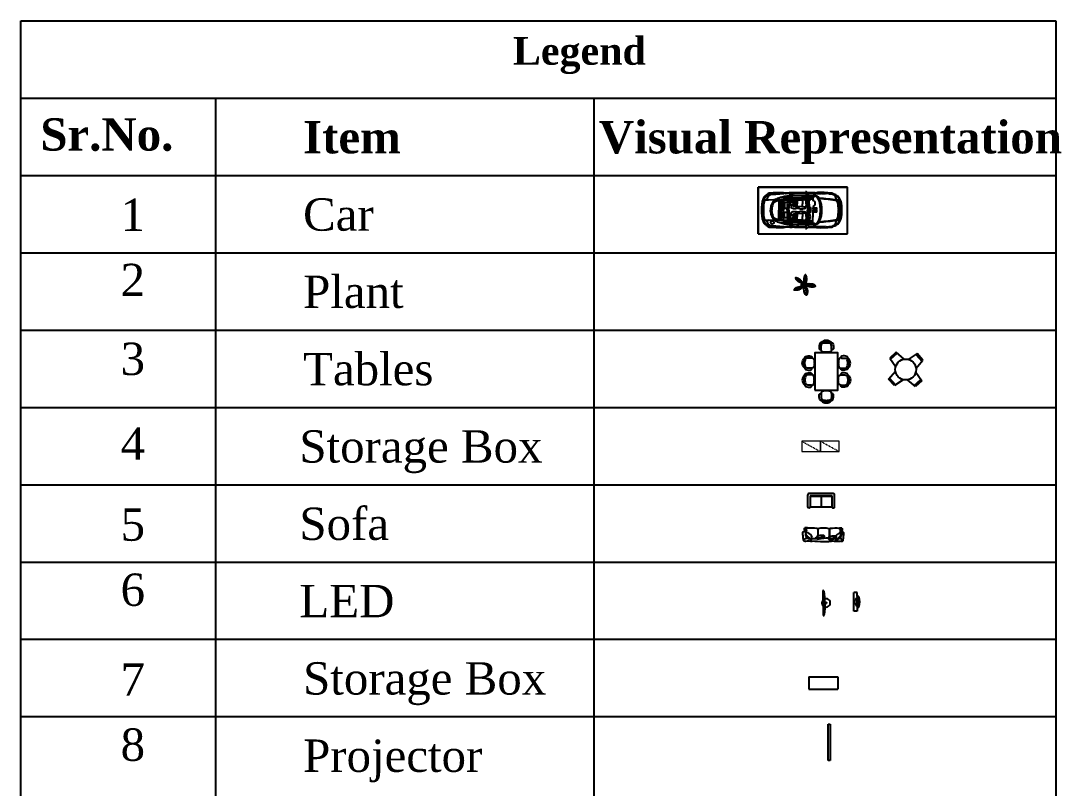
# Model space of a CAD drawing. Header units: inches. Extents: x 484217 to 497210, y -26946 to -21493.
# Drawn here: x 494966 to 497210, y -23148 to -21493 of the extents above; entities that cross this region are included whole.
import ezdxf

# ---------------------------------------------------------------- set-up
doc = ezdxf.new("R2010")
doc.units = ezdxf.units.IN
doc.header["$LTSCALE"] = 20
doc.header["$MEASUREMENT"] = 0
for name, pattern in [('HIDDEN', [9.525, 6.35, -3.175]), ('HIDDEN2', [0.1875, 0.125, -0.0625]), ('TRATTEGGIATA2', [9.525, 6.35, -3.175])]:
    doc.linetypes.add(name, pattern=pattern)
doc.layers.add('A-furniture', color=50, linetype='Continuous', lineweight=9)
doc.layers.add('COL', color=40, linetype='Continuous', lineweight=40)
for name, color, linetype in [('ceco.net 92', 9, 'Continuous'), ('furniture', 4, 'Continuous'), ('I-FURN', 4, 'Continuous'), ('I-WALL-IN', 3, 'Continuous'), ('Parking', 7, 'Continuous'), ('S_COULMN', 7, 'Continuous'), ('SCREEN', 252, 'Continuous')]:
    doc.layers.add(name, color=color, linetype=linetype)
doc.styles.get("Standard").update_dxf_attribs({"font": ''})
doc.styles.get('Standard').set_extended_font_data('MicrogrammaSSi', bold=True)

# ---------------------------------------------------------------- blocks, each defined once
blk = doc.blocks.new('asdas')
for points in [[(124, 1937.4), (95.1, 1820.9)], [(99, 1819.9), (127.9, 1936.4)], [(102.8, 1823.1), (129.8, 1931.8)], [(127.9, 1936.4), (124, 1937.4)], [(129.8, 1931.8), (126.9, 1932.5)], [(118.3, 1874.4), (123.2, 1873.2)], [(118.9, 1876.8), (121.4, 1876.2)], [(119.5, 1879.2), (124.4, 1878)], [(95.1, 1820.9), (99, 1819.9)], [(99.9, 1823.8), (102.8, 1823.1)]]:
    blk.add_lwpolyline(points)
for points in [[(102.8, 1823.1, 0.053571), (129.8, 1931.8)], [(112.8, 1892.3, 0.392563), (106.3, 1865.9)], [(114.2, 1858, 1.292134), (123.6, 1895.6)]]:
    blk.add_lwpolyline(points, format="xyb")
blk.add_circle((123.8, 1875.6), 2.5)
blk = doc.blocks.new('wchair')
at = {"linetype": 'ByBlock'}
for points in [[(251, -135, 0.299055), (178, -18, 0.045852), (0, 0, 0.045852), (-178, -18, 0.299055), (-251, -135)], [(-232, -453), (-273, -457, -0.28495), (-313, -427, -0.135714), (-337, -168, -0.303307), (-273, -125, -0.392328), (-241, -158, 0.028942), (-237, -362, 0.074155), (-212, -410)], [(-212, -410, 0.108081), (0, -456, 0.108081), (212, -410)], [(232, -453), (273, -457, 0.28495), (313, -427, 0.135714), (337, -168, 0.303307), (273, -125, 0.392328), (241, -158, -0.028942), (237, -362, -0.074155), (212, -410)]]:
    blk.add_lwpolyline(points, format="xyb", dxfattribs=at)
blk.add_lwpolyline([(0, -581, 0.214073), (230, -477, 0.112734), (229, -425, 0.249489), (212, -410, -0.087262), (209, -443, -0.141042), (0, -503, -0.141042), (-209, -443, -0.087262), (-212, -410, 0.249489), (-229, -425, 0.112734), (-230, -477, 0.214073)], format="xyb", close=True, dxfattribs=at)
blk = doc.blocks.new('YDYTFUFY')
blk.add_lwpolyline([(-550, -1800), (550, -1800), (550, 0), (-550, 0)], close=True)
at = {"xscale": -1}
for p, rotation in [((0, 25), 180), ((-575, -494), 270), ((575, -1306), 90)]:
    blk.add_blockref('wchair', p, dxfattribs=dict(at, rotation=rotation))
for p, rotation in [((575, -494), 90), ((-575, -1306), 270)]:
    blk.add_blockref('wchair', p, dxfattribs=dict(rotation=rotation))
blk.add_blockref('wchair', (0, -1825))
blk = doc.blocks.new('S2')
for p, q in [((7753.3, -14860.9, -260), (7748.8, -14861.5, -260)), ((7751.7, -14862.3, -260), (7749, -14862.4, -260)), ((7761, -14860.2, -260), (7758.6, -14860.5, -260)), ((7760.1, -14861.5, -260), (7759.5, -14861.6, -260)), ((7762.4, -14856.6, -260), (7762.7, -14859.4, -260)), ((7748.6, -14880.9, -260), (7748.1, -14879.1, -260)), ((7750.5, -14927.4, -260), (7748.6, -14927.1, -260)), ((7749.3, -14926.1, -260), (7749, -14926.1, -260)), ((7759.7, -14928.9, -260), (7758.1, -14928.2, -260)), ((7759.7, -14927.3, -260), (7758.8, -14926.9, -260)), ((7761.5, -14932.2, -260), (7762.1, -14929.4, -260))]:
    blk.add_line(p, q)
for centre, radius, start, end in [((7745.7, -14856.8, -260), 0.616, 8.7812, 93.9649), ((7743.3, -14859.6, -260), 4.23, 18.3155, 55.9507), ((7772.5, -14886.2, -260), 30.2, 119.7403, 148.4853), ((7765.7, -14877.7, -260), 20.9, 126.211, 155.6473), ((7772.6, -14886.1, -260), 29.8, 119.0947, 149.1796), ((7745.9, -14861.3, -260), 3.37, 340.5988, 64.1181), ((7746, -14862.6, -260), 2.96, 350.1248, 20.6755), ((7747.2, -14859.4, -260), 13.9, 285.5795, 338.8469), ((7757.3, -14868.6, -260), 8.65, 88.8606, 117.33), ((7757.1, -14860.6, -260), 0.443, 39.8439, 118.628), ((7757.7, -14860.3, -260), 0.443, 39.8439, 118.628), ((7754.8, -14864.4, -260), 5.44, 5.7587, 53.0793), ((7755.7, -14863.4, -260), 4.51, 346.6525, 354.1346), ((7761.5, -14862.9, -260), 2.74, 73.9254, 100.567), ((7748.4, -14869.7, -260), 1.84, 162.4808, 201.9814), ((7747, -14870.5, -260), 0.317, 154.9879, 265.1659), ((7751.1, -14867.5, -260), 5.27, 219.3724, 267.7984), ((7750.6, -14883.5, -260), 2.37, 111.6844, 176.7174), ((7767.7, -14884.6, -260), 19.5, 175.7144, 214.9476), ((7750.5, -14884.5, -260), 3.31, 64.4192, 103.7949), ((7780.1, -14883.5, -260), 30.2, 175.8431, 205.4794), ((7780.1, -14883.4, -260), 29.8, 175.8712, 206.1737), ((7734.8, -14892, -260), 20.1, 350.0386, 31.4635), ((7749.4, -14906.8, -260), 2.37, 111.6844, 176.7174), ((7749.3, -14907.8, -260), 3.31, 64.4192, 103.7949), ((7778.9, -14906.8, -260), 30.2, 175.8431, 205.4794), ((7778.9, -14906.7, -260), 29.8, 175.8712, 206.1737), ((7667.2, -14893.2, -260), 83, 359.8284, 0.0534), ((7733.6, -14915.3, -260), 20.1, 350.0386, 31.4635), ((7753.2, -14894.7, -260), 1.84, 219.4749, 258.9755), ((7753.1, -14896.3, -260), 0.317, 211.982, 322.16), ((7753.3, -14895.2, -260), 1.33, 269.1855, 347.4425), ((7747.3, -14919.7, -260), 1.84, 156.8142, 196.3147), ((7764.7, -14912.1, -260), 20.9, 203.1482, 232.5846), ((7745.9, -14918.9, -260), 0.317, 93.6296, 203.8077), ((7771.7, -14903.8, -260), 30.2, 210.3103, 239.0553), ((7771.8, -14903.8, -260), 29.8, 209.616, 239.7009), ((7750, -14922, -260), 5.27, 98.2953, 139.4232), ((7768.1, -14907.8, -260), 21.1, 176.4198, 212.5768), ((7666.1, -14916.5, -260), 83, 359.8284, 0.0534), ((7752, -14918, -260), 1.84, 219.4749, 258.9755), ((7751.9, -14919.6, -260), 0.317, 211.982, 322.16), ((7751.9, -14918, -260), 1.84, 275.1665, 333.9249), ((7745.9, -14930, -260), 13.9, 19.9487, 55.855), ((7753.6, -14925.2, -260), 5.44, 305.7162, 353.0368), ((7754.5, -14926.2, -260), 4.51, 4.6609, 12.1431), ((7745.4, -14935.8, -260), 5.57, 81.3598, 112.0844), ((7746.1, -14927.3, -260), 2.98, 271.7294, 21.6449), ((7756.2, -14921, -260), 8.65, 241.4655, 269.9349), ((7756.4, -14929.3, -260), 0.443, 240.1676, 318.9516), ((7760.3, -14924.3, -260), 4.68, 262.4886, 288.6858)]:
    blk.add_arc(centre, radius, start, end)
at = {"extrusion": (0, 0, -1)}
for centre, major_axis, ratio, start_param, end_param in [((7748.7, -14860.1, -260), (-5.33, 2.45), 0.618231, -0.782341, 0.90137), ((7677.7, -14865.2, -260), (-66.3, 0.7), 0.909091, 3.056167, 3.251523), ((7764.1, -14980.8, -260), (-14.1, 125.3), 0.840101, -0.033285, 0.098345), ((7918.7, -14877.1, -260), (-170.5, 1.8), 0.909091, 0.062984, 0.077367), ((7750.8, -14863.5, -260), (-1.92, 0.02), 0.909091, 0.073573, 0.254317), ((7755.8, -14958.2, -260), (-106.5, 1.1), 0.909091, 1.601237, 1.67337), ((7760.4, -14856.7, -260), (-1.92, 0.02), 0.909091, 1.5507, 3.064927), ((7765.2, -14854.6, -260), (-3.45, 0.04), 0.909091, 4.616161, 5.890683), ((7759.3, -14858.4, -260), (-3.5, 0.04), 0.909091, 3.452305, 3.740947), ((7765.6, -14853.9, -260), (-0.07, 7.87), 0.730686, 3.178935, 3.779527), ((7767.5, -14917.8, -260), (-61.7, 0.6), 0.909091, 1.527079, 1.573647), ((7767.6, -14913.8, -260), (-61.7, 0.6), 0.909091, 1.527079, 1.573647), ((7767.5, -14863.8, -260), (-1.92, 0.02), 0.909091, 1.671525, 3.054326), ((7767.9, -14863.2, -260), (-1.68, 0.02), 0.909091, 1.838774, 2.80094), ((7767.9, -14859.2, -260), (-1.68, 0.02), 0.909091, 1.838774, 2.80094), ((7625.8, -14867.3, -260), (-144, 5.5), 0.676516, 3.047551, 3.236619), ((7887.3, -14863.6, -260), (-117.9, 2.3), 0.701645, -0.028543, 0.03079), ((7906.2, -14894.7, -260), (0.6, 182.6), 0.897038, 4.593422, 4.831356), ((7918.8, -14885.6, -260), (-56.7, 170.1), 0.945934, -1.364547, -1.189534), ((7918.6, -14877.6, -260), (-170.5, 0.7), 0.536179, -0.0526, 0.047155), ((7750.2, -14881.6, -260), (-1.92, 0.02), 0.909091, -0.24465, -0.078017), ((7748.9, -14879.9, -260), (2.27, 2.13), 0.476848, 1.109479, 2.221764), ((7751.3, -14882.6, -260), (-1.92, 0.02), 0.909091, 1.024067, 1.570796), ((7765.4, -14862.1, -260), (71.9, 1.3), 0.30023, 1.544001, 1.749104), ((7759.8, -14788, -260), (1.3, 96), 0.86194, 3.038922, 3.206734), ((7766.8, -14881.8, -260), (-1.92, 0.02), 0.909091, 3.234144, 4.611498), ((7766.4, -14885.3, -260), (2.24, 0.26), 0.837773, -1.064914, 0.027587), ((7625.3, -14892, -260), (-144.5, 3.9), 0.529908, 2.993004, 3.260063), ((7747.7, -14903.2, -260), (-1.92, 0.02), 0.909091, 3.141593, 4.144269), ((7750.2, -14905.9, -260), (-1.92, 0.02), 0.909091, 1.024067, 1.570796), ((7766.8, -14903.9, -260), (0.04, 2.94), 0.649613, 1.947736, 2.930335), ((7677.4, -14921.7, -260), (-66.3, 0.7), 0.909091, 3.031662, 3.227019), ((7922.4, -14915, -260), (-174.3, 1.8), 0.909091, -0.02429, -0.005812), ((7750.5, -14925.2, -260), (-1.92, 0.02), 0.909091, -0.644287, -0.073581), ((7770.3, -14486.7, -260), (297, 297), 1, 2.364112, 2.400713), ((7712.2, -17282.9, -260), (47.3, 2376.6), 0.211754, -0.015411, 0.015411), ((7767.2, -14927.8, -260), (-0.43, 1.87), 0.909091, 0, 1.002676), ((7766.8, -14908.5, -260), (-1.92, 0.02), 0.909091, 1.670835, 3.049052), ((7767.2, -14925.3, -260), (-1.92, 0.02), 0.909091, 3.260925, 4.643725), ((7769.4, -14924.8, -260), (-0.43, 1.87), 0.909091, 4.16566, 4.712389), ((7622.3, -14920.4, -260), (147.2, 3.5), 0.627362, -0.093877, 0.09313), ((7886.7, -14933.6, -260), (-117.8, 5), 0.710878, -0.023974, 0.035359), ((7748.3, -14928.3, -260), (5.24, 2.6), 0.644336, 2.2077, 3.955564), ((7784.7, -14682.2, -260), (37.1, 250.4), 0.806916, 3.083864, 3.147073), ((7761.4, -14927.3, -260), (5.24, 2.6), 0.644336, 2.2077, 3.955564), ((7759.2, -14931.8, -260), (-2.39, 0.03), 0.909091, 3.32703, 4.655766), ((7736.4, -14313.1, -260), (-676, 7.1), 0.909091, 4.657058, 4.668338), ((7759, -14930.3, -260), (-3.39, 0.04), 0.909091, 1.877441, 2.006467), ((7764.3, -14934.4, -260), (-3.45, 0.04), 0.909091, 0.424568, 1.699089), ((7764.4, -14930.7, -260), (-3.45, 0.04), 0.909091, 0.681701, 1.699089), ((7758.7, -14930.3, -260), (-3.5, 0.04), 0.909091, 2.622382, 2.862945), ((7770, -14875.4, -260), (-61.7, 0.6), 0.909091, -1.541581, -1.495014), ((7770.2, -14871.8, -260), (-61.7, 0.6), 0.909091, -1.541581, -1.495014), ((7767.3, -14929.9, -260), (-1.68, 0.02), 0.909091, 3.51431, 4.476477), ((7767.4, -14926.3, -260), (-1.68, 0.02), 0.909091, 3.51431, 4.476477)]:
    blk.add_ellipse(centre, major_axis=major_axis, ratio=ratio, start_param=start_param, end_param=end_param, dxfattribs=at)
blk.add_ellipse((7750.3, -14885.1, -260), major_axis=(2.01, 0.67), ratio=0.819488, start_param=1.451799, end_param=2.752557)
blk = doc.blocks.new('PLANT2')
for p, q in [((-8.5, -0.3), (-5.8, 0.2)), ((-5.8, 0.2), (-2.3, 0.2)), ((-1.5, 0.2), (-0.5, 0.6)), ((-1.5, 0.1), (-0.5, 0.4)), ((-1, 9.4), (-1.4, 6.8)), ((-1.4, 6.8), (-1.4, 5)), ((-1.4, 5), (-0.5, 1.9)), ((-0.5, 0.6), (-0.5, 1.4)), ((-0.5, 0.4), (-0.5, -0.3)), ((-0.3, 0.7), (-0.4, 1.4)), ((-0.4, -0.4), (-0.3, 0.5)), ((0.7, 1.3), (-0.3, 0.7)), ((-0.3, 0.5), (0.5, -0.5)), ((-0.2, 0.5), (0.8, 1.2)), ((0.6, -0.5), (-0.2, 0.6)), ((2.5, 2.8), (1.7, 1.9)), ((4.7, 4.1), (2.5, 2.8)), ((6.9, 5.4), (4.7, 4.1)), ((8.3, 6.3), (6.9, 5.4)), ((-10.2, -0.7), (-8.5, -0.3)), ((-1.9, -4.2), (-2.3, -8.6)), ((-1.4, -2.5), (-1.9, -4.2)), ((-0.5, -0.7), (-1.4, -2.5)), ((1.2, -1.6), (2.5, -2.5)), ((2.5, -2.5), (5.2, -3.8)), ((5.2, -3.8), (8.3, -4.7))]:
    blk.add_line(p, q)
for points in [[(-4, 1.3), (-4.4, 1.3), (-4.9, 1.4), (-5.3, 1.4), (-5.8, 1.4), (-6.2, 1.4), (-6.6, 1.4), (-6.9, 1.4), (-7.3, 1.4), (-7.6, 1.4), (-7.9, 1.3), (-8.2, 1.3), (-8.4, 1.2), (-8.6, 1.2), (-8.9, 1.1), (-9.1, 1), (-9.3, 1), (-9.5, 0.9), (-9.6, 0.8), (-9.8, 0.7), (-10, 0.6), (-10.1, 0.5), (-10.3, 0.4), (-10.4, 0.3), (-10.5, 0.2), (-10.6, 0), (-10.7, -0.1), (-10.8, -0.2), (-10.8, -0.3), (-10.9, -0.4), (-10.9, -0.5), (-10.9, -0.6), (-11, -0.7), (-10.9, -0.8), (-10.9, -0.9), (-10.9, -1.1), (-10.8, -1.2), (-10.7, -1.3), (-10.6, -1.4), (-10.5, -1.4), (-10.3, -1.5), (-10.1, -1.6), (-9.8, -1.7), (-9.6, -1.7), (-9.3, -1.8), (-9, -1.8), (-8.6, -1.9), (-8.2, -1.9), (-7.9, -1.9), (-7.5, -1.9), (-7.1, -1.9), (-6.7, -1.8), (-6.2, -1.8), (-5.8, -1.7), (-5.3, -1.6), (-4.8, -1.5), (-4.4, -1.4), (-3.9, -1.2), (-3.4, -1.1), (-2.9, -0.9), (-2.5, -0.7), (-2.1, -0.5), (-1.8, -0.3), (-1.6, -0.1), (-1.5, 0.1), (-1.5, 0.3), (-1.7, 0.4), (-1.9, 0.6), (-2.2, 0.8), (-2.6, 0.9), (-3.1, 1), (-3.5, 1.2), (-4, 1.3)], [(-2, 3.2), (-2.2, 3.5), (-2.3, 3.9), (-2.4, 4.2), (-2.5, 4.5), (-2.5, 4.9), (-2.6, 5.2), (-2.6, 5.5), (-2.6, 5.9), (-2.6, 6.2), (-2.6, 6.5), (-2.5, 6.9), (-2.5, 7.2), (-2.4, 7.5), (-2.3, 7.8), (-2.3, 8.1), (-2.2, 8.4), (-2, 8.7), (-1.9, 9), (-1.8, 9.3), (-1.6, 9.5), (-1.5, 9.7), (-1.3, 9.9), (-1.2, 10), (-1.1, 10.1), (-0.9, 10.1), (-0.8, 10), (-0.7, 9.9), (-0.6, 9.8), (-0.4, 9.6), (-0.3, 9.4), (-0.3, 9.2), (-0.2, 9), (-0.1, 8.7), (0, 8.5), (0, 8.3), (0.1, 8.1), (0.2, 7.8), (0.2, 7.6), (0.2, 7.3), (0.3, 7), (0.3, 6.8), (0.3, 6.5), (0.3, 6.2), (0.3, 5.8), (0.3, 5.5), (0.3, 5.1), (0.3, 4.7), (0.3, 4.3), (0.2, 3.8), (0.2, 3.3), (0.1, 2.9), (0.1, 2.5), (0, 2.1), (-0.1, 1.8), (-0.2, 1.5), (-0.4, 1.4), (-0.6, 1.4), (-0.8, 1.4), (-1, 1.6), (-1.2, 1.8), (-1.4, 2.1), (-1.6, 2.5), (-1.8, 2.8), (-2, 3.2)], [(2.4, 3.5), (2.7, 3.7), (2.9, 4), (3.2, 4.3), (3.4, 4.5), (3.7, 4.7), (3.9, 4.9), (4.1, 5.1), (4.4, 5.3), (4.6, 5.4), (4.9, 5.6), (5.1, 5.7), (5.4, 3.8), (5.7, 6), (5.9, 6.1), (6.2, 6.2), (6.4, 6.2), (6.7, 6.3), (6.9, 6.4), (7.1, 6.5), (7.4, 6.5), (7.6, 6.6), (7.8, 6.6), (7.9, 6.6), (8.1, 6.7), (8.3, 6.7), (8.4, 6.7), (8.5, 6.7), (8.6, 6.7), (8.7, 6.7), (8.8, 6.7), (8.8, 6.6), (8.8, 6.5), (8.8, 6.4), (8.8, 6.3), (8.7, 6.2), (8.6, 6.1), (8.5, 5.9), (8.4, 5.7), (8.3, 5.5), (8.1, 5.4), (7.9, 5.2), (7.8, 5), (7.6, 4.8), (7.4, 4.6), (7.2, 4.4), (6.9, 4.2), (6.7, 4), (6.5, 3.8), (6.3, 3.7), (6.1, 3.5), (5.8, 3.4), (5.6, 3.3), (5.4, 3.1), (5.1, 3), (4.9, 2.9), (4.6, 2.8), (4.3, 2.7), (4, 2.6), (3.7, 2.5), (3.4, 2.3), (3.1, 2.2), (2.8, 2.1), (2.5, 2), (2.2, 1.8), (1.9, 1.7), (1.6, 1.6), (1.3, 1.4), (1.1, 1.3), (0.9, 1.3), (0.8, 1.2), (0.7, 1.2), (0.7, 1.3), (0.8, 1.5), (0.9, 1.7), (1.1, 1.9), (1.3, 2.2), (1.6, 2.5), (1.8, 2.8), (2.1, 3.1), (2.4, 3.5)], [(-1.8, -1.6), (-2, -1.8), (-2.2, -2), (-2.3, -2.3), (-2.5, -2.5), (-2.6, -2.7), (-2.8, -3), (-2.9, -3.2), (-3, -3.4), (-3.1, -3.7), (-3.2, -3.9), (-3.3, -4.2), (-3.4, -4.5), (-3.4, -4.7), (-3.5, -5), (-3.5, -5.3), (-3.5, -5.6), (-3.6, -5.8), (-3.6, -6.1), (-3.6, -6.4), (-3.6, -6.7), (-3.6, -6.9), (-3.6, -7.2), (-3.6, -7.4), (-3.5, -7.7), (-3.5, -7.9), (-3.5, -8.2), (-3.4, -8.4), (-3.4, -8.6), (-3.3, -8.8), (-3.3, -9), (-3.2, -9.2), (-3.2, -9.3), (-3.1, -9.4), (-3.1, -9.5), (-3, -9.6), (-3, -9.7), (-2.9, -9.8), (-2.8, -9.8), (-2.8, -9.9), (-2.7, -9.9), (-2.7, -9.9), (-2.6, -9.9), (-2.6, -9.9), (-2.5, -9.9), (-2.4, -9.9), (-2.4, -9.9), (-2.3, -9.9), (-2.2, -9.8), (-2.1, -9.8), (-2, -9.7), (-1.9, -9.6), (-1.8, -9.5), (-1.7, -9.4), (-1.6, -9.3), (-1.5, -9.1), (-1.4, -9), (-1.3, -8.9), (-1.2, -8.7), (-1.1, -8.6), (-1, -8.4), (-0.9, -8.2), (-0.8, -8), (-0.7, -7.8), (-0.6, -7.5), (-0.5, -7.3), (-0.5, -7), (-0.4, -6.7), (-0.3, -6.4), (-0.3, -6.1), (-0.2, -5.8), (-0.2, -5.6), (-0.2, -5.3), (-0.1, -5), (-0.1, -4.7), (-0.1, -4.5), (-0.1, -4.3), (-0.1, -4), (-0.1, -3.8), (-0.1, -3.5), (-0.2, -3.3), (-0.2, -3), (-0.2, -2.8), (-0.3, -2.5), (-0.3, -2.3), (-0.3, -2), (-0.4, -1.8), (-0.4, -1.5), (-0.4, -1.3), (-0.4, -1.1), (-0.4, -0.9), (-0.4, -0.7), (-0.3, -0.6), (-0.3, -0.5), (-0.4, -0.4), (-0.4, -0.4), (-0.5, -0.4), (-0.6, -0.4), (-0.7, -0.5), (-0.8, -0.6), (-1, -0.8), (-1.2, -1), (-1.4, -1.2), (-1.6, -1.4), (-1.8, -1.6)], [(0.9, -1.7), (1, -1.9), (1.2, -2.1), (1.3, -2.3), (1.5, -2.5), (1.6, -2.7), (1.8, -2.9), (2, -3.1), (2.2, -3.3), (2.4, -3.5), (2.6, -3.7), (2.8, -3.8), (3, -4), (3.2, -4.2), (3.4, -4.3), (3.6, -4.4), (3.8, -4.5), (4, -4.6), (4.2, -4.7), (4.3, -4.8), (4.5, -4.9), (4.7, -5), (4.9, -5), (5.1, -5.1), (5.3, -5.1), (5.6, -5.2), (5.8, -5.2), (6, -5.3), (6.3, -5.3), (6.5, -5.4), (6.8, -5.4), (7.1, -5.5), (7.3, -5.5), (7.6, -5.5), (7.8, -5.5), (8, -5.5), (8.2, -5.6), (8.4, -5.6), (8.6, -5.6), (8.8, -5.6), (8.9, -5.6), (9, -5.6), (9.2, -5.6), (9.2, -5.6), (9.3, -5.5), (9.4, -5.5), (9.4, -5.4), (9.4, -5.4), (9.4, -5.3), (9.3, -5.2), (9.3, -5), (9.2, -4.8), (9.1, -4.7), (9, -4.5), (8.9, -4.3), (8.8, -4.1), (8.7, -4), (8.6, -3.8), (8.5, -3.6), (8.4, -3.5), (8.2, -3.4), (8.1, -3.3), (8, -3.2), (7.8, -3.1), (7.7, -3), (7.5, -2.9), (7.3, -2.8), (7.1, -2.8), (6.9, -2.7), (6.7, -2.7), (6.5, -2.6), (6.3, -2.5), (6.1, -2.5), (5.9, -2.4), (5.8, -2.4), (5.6, -2.3), (5.4, -2.3), (5.2, -2.2), (5, -2.2), (4.8, -2.1), (4.6, -2), (4.4, -2), (4.1, -1.9), (3.9, -1.9), (3.6, -1.8), (3.4, -1.8), (3.1, -1.7), (2.9, -1.6), (2.6, -1.5), (2.4, -1.4), (2.1, -1.4), (1.9, -1.3), (1.7, -1.2), (1.5, -1.1), (1.3, -1), (1.1, -0.9), (1, -0.8), (0.9, -0.7), (0.8, -0.7), (0.7, -0.6), (0.6, -0.6), (0.6, -0.5), (0.5, -0.5), (0.5, -0.5), (0.5, -0.6), (0.5, -0.6), (0.5, -0.7), (0.6, -0.9), (0.6, -1), (0.7, -1.1), (0.7, -1.3), (0.8, -1.5), (0.9, -1.7)]]:
    blk.add_lwpolyline(points, close=True)
for radius, start, end in [(2.64, 123.8022, 163.3846), (2.2, 123.3061, 164.633), (2.64, 55.4621, 85.1348), (2.2, 56.1561, 85.8565), (2.2, 323.0276, 39.4037), (2.64, 325.816, 37.097), (2.64, 200.5744, 226.3792), (2.2, 199.7262, 226.28), (2.2, 263.9554, 299.0217), (2.64, 266.0481, 299.6067)]:
    blk.add_arc((-0.1, 0.2), radius, start, end)
blk = doc.blocks.new('A$C116E3A92')
at = {"layer": 'furniture'}
for p, q in [((-0.791, 0.392), (-1.083, 0.1)), ((-1.083, 0.1), (-0.778, -0.302)), ((-1.04, 0.045), (-0.736, 0.349)), ((-0.389, 0.087), (-0.791, 0.392)), ((-0.2, 0.09), (0.202, 0.395)), ((0.451, 0.049), (0.148, 0.353)), ((0.494, 0.104), (0.189, -0.299)), ((0.202, 0.395), (0.494, 0.104)), ((-0.789, -0.499), (-1.094, -0.901)), ((-1.094, -0.901), (-0.802, -1.192)), ((-0.747, -1.15), (-1.051, -0.846)), ((-0.802, -1.192), (-0.4, -0.887)), ((0.213, -1.196), (-0.189, -0.891)), ((0.159, -1.153), (0.462, -0.849)), ((0.2, -0.502), (0.505, -0.904)), ((0.505, -0.904), (0.213, -1.196))]:
    blk.add_line(p, q, dxfattribs=at)
at = {"layer": 'S_COULMN'}
blk.add_circle((-0.294, -0.404), 0.5, dxfattribs=at)
blk = doc.blocks.new('A$C356546E5')
at = {"layer": 'furniture'}
for p, q in [((0, 46.3), (0, 48.6)), ((1.1, 49.7), (24.1, 49.7)), ((21.9, 45.2), (1.1, 45.2)), ((1.5, 44), (1.5, 26)), ((20.7, 4.5), (20.7, 45.2)), ((21.9, 4.5), (21.9, 45.2)), ((26.4, 2.3), (26.4, 47.4)), ((1.5, 23.7), (1.5, 5.6)), ((21.9, 24.8), (2.7, 24.8)), ((0, 3.4), (0, 1.1)), ((1.1, 4.5), (21.9, 4.5)), ((1.1, 0), (24.1, 0))]:
    blk.add_line(p, q, dxfattribs=at)
for centre, major_axis, start_param, end_param in [((1.1, 48.6), (-0.799, 0.799), -0.785398, 0.785398), ((1.1, 46.3), (0.799, 0.799), 2.356194, 3.926991), ((2.7, 44), (0.799, 0.799), 0.785398, 2.356194), ((24.1, 47.4), (1.6, 1.6), 5.497787, 7.068583), ((2.7, 26), (0.799, 0.799), 2.356194, 3.926991), ((2.7, 23.7), (0.799, 0.799), 0.785398, 2.356194), ((1.1, 3.4), (-0.799, 0.799), -0.785398, 0.785398), ((1.1, 1.1), (0.799, 0.799), 2.356194, 3.926991), ((2.7, 5.6), (0.799, 0.799), 2.356194, 3.926991), ((24.1, 2.3), (-1.6, 1.6), 2.356194, 3.926991)]:
    blk.add_ellipse(centre, major_axis=major_axis, ratio=1, start_param=start_param, end_param=end_param, dxfattribs=at)
blk = doc.blocks.new('TYH TY')
at = {"layer": 'furniture'}
for p, q in [((7404.268, -2935.173), (7404.268, -2934.887)), ((7404.268, -2934.887), (7405.888, -2934.887)), ((7404.628, -2935.173), (7404.268, -2935.173)), ((7404.628, -2935.173), (7404.628, -2935.306)), ((7404.628, -2935.173), (7404.628, -2935.173)), ((7404.628, -2935.173), (7404.628, -2935.173)), ((7404.628, -2935.306), (7404.628, -2935.173)), ((7404.657, -2935.299), (7404.657, -2935.195)), ((7404.667, -2935.185), (7405.465, -2935.185)), ((7404.727, -2935.154), (7404.727, -2935.185)), ((7404.92, -2934.983), (7405.212, -2934.983)), ((7405.406, -2935.154), (7405.406, -2935.185)), ((7405.475, -2935.195), (7405.475, -2935.299)), ((7405.528, -2935.173), (7405.888, -2935.173)), ((7405.528, -2935.306), (7405.528, -2935.173)), ((7405.888, -2935.173), (7405.888, -2934.887))]:
    blk.add_line(p, q, dxfattribs=at)
for centre, radius, start, end in [((7405.078, -2934.134), 1.256, 248.99791, 291.00209), ((7404.667, -2935.195), 0.0102, 90, 180), ((7404.667, -2935.299), 0.0102, 180, 260.20829), ((7405.066, -2932.989), 2.354, 260.20829, 279.79171), ((7404.737, -2935.154), 0.0102, 150.76345, 180), ((7405.055, -2935.332), 0.374, 111.04428, 150.76345), ((7405.078, -2935.332), 0.374, 29.23655, 68.95572), ((7405.395, -2935.154), 0.0102, 0, 29.23655), ((7405.465, -2935.195), 0.0102, 0, 90), ((7405.465, -2935.299), 0.0102, 279.79171, 0)]:
    blk.add_arc(centre, radius, start, end, dxfattribs=at)

msp = doc.modelspace()

# ---------------------------------------------------------------- linework, layer by layer
for p, q in [((494965.6, -24661.9), (494965.6, -21492.8)), ((494965.6, -21492.8), (497199, -21492.8)), ((497199, -21492.8), (497199, -24661.9)), ((494965.6, -21659.6), (497199, -21659.6)), ((495385.5, -21659.6), (495385.5, -24661.9)), ((496202.1, -21659.6), (496202.1, -24661.9)), ((494965.6, -21826.4), (497199, -21826.4)), ((494965.6, -21993.2), (497199, -21993.2)), ((494965.6, -22160), (497199, -22160)), ((494965.6, -22326.7), (497199, -22326.7)), ((494965.6, -22493.5), (497199, -22493.5)), ((494965.6, -22660.3), (497199, -22660.3)), ((494965.6, -22827.1), (497199, -22827.1)), ((496665.8, -22907.9, 6.9), (496665.8, -22934.9, 6.9)), ((496665.8, -22907.9, 6.9), (496728.8, -22907.9, 6.9)), ((496728.8, -22907.9, 6.9), (496728.8, -22934.9, 6.9)), ((496665.8, -22934.9, 6.9), (496728.3, -22934.9, 6.9)), ((494965.6, -22993.9), (497199, -22993.9))]:
    msp.add_line(p, q)
at = {"layer": 'A-furniture', "linetype": 'HIDDEN2'}
for p, q in [((496650.6, -22399.6, 6.9), (496691.1, -22422.1, 6.9)), ((496691.1, -22399.6, 6.9), (496731.6, -22422.1, 6.9))]:
    msp.add_line(p, q, dxfattribs=at)
at = {"layer": 'A-furniture', "elevation": 6.9}
for points in [[(496691.1, -22422.1), (496691.1, -22399.6), (496650.6, -22399.6), (496650.6, -22422.1)], [(496731.6, -22422.1), (496731.6, -22399.6), (496691.1, -22399.6), (496691.1, -22422.1)]]:
    msp.add_lwpolyline(points, close=True, dxfattribs=at)
at = {"layer": 'ceco.net 92', "linetype": 'ByBlock', "ltscale": 0.4}
for p, q in [((496588.8, -21864.2), (496585.4, -21867)), ((496623.6, -21864.2), (496613.3, -21864.5)), ((496624.9, -21865), (496616.7, -21865)), ((496635, -21863.9), (496623.6, -21864.2)), ((496659.8, -21864.7), (496633.5, -21864.8)), ((496659.5, -21863.8), (496635, -21863.9)), ((496658.8, -21861.7), (496661.1, -21868.7)), ((496679.4, -21863.7), (496664.2, -21863.8)), ((496678.4, -21864.6), (496664.7, -21864.7)), ((496679.4, -21863.7), (496678.4, -21864.6)), ((496600.9, -21878.6), (496578.9, -21879.5)), ((496601.2, -21881.4), (496601.2, -21901.2)), ((496604.6, -21881), (496604.6, -21901.2)), ((496606.5, -21885.5), (496606.5, -21896.4)), ((496619.8, -21884.8), (496607.4, -21884.8)), ((496609.3, -21884.8), (496609.3, -21897.1)), ((496611.5, -21880.2), (496611.5, -21901.2)), ((496613.4, -21884.8), (496613.4, -21897.1)), ((496626.2, -21871.2), (496624.1, -21874.2)), ((496626, -21882.9), (496626, -21887.3)), ((496626, -21890.8), (496626, -21887.3)), ((496626.8, -21880), (496626.5, -21881.8)), ((496632.9, -21881.5), (496632.9, -21887.3)), ((496632.9, -21892.3), (496632.9, -21887.3)), ((496635.2, -21882), (496635.2, -21887.3)), ((496635.2, -21891.7), (496635.2, -21887.3)), ((496636.4, -21882.1), (496636.4, -21887.3)), ((496636.4, -21891.7), (496636.4, -21887.3)), ((496641, -21880.6), (496641, -21887.3)), ((496641, -21893.1), (496641, -21887.3)), ((496673.9, -21870.1), (496641.6, -21870.3)), ((496659.4, -21879.2), (496642.4, -21880.3)), ((496675.2, -21869.2), (496644.1, -21869.4)), ((496652.3, -21879.7), (496652.3, -21887.3)), ((496652.3, -21894.1), (496652.3, -21887.3)), ((496660.9, -21870.2), (496657.6, -21873.5)), ((496662.2, -21870.2), (496659.2, -21873.3)), ((496659.9, -21887.3), (496659.9, -21882)), ((496659.9, -21887.3), (496659.9, -21891.7)), ((496662.1, -21878), (496662.8, -21901.2)), ((496666.2, -21874.8), (496666.8, -21901.2)), ((496674.5, -21872.9), (496674.8, -21880.2)), ((496675.5, -21869.6), (496675.2, -21869.2)), ((496679.6, -21865.3), (496677, -21869.6)), ((496708.9, -21865.7), (496716.9, -21867)), ((496721.1, -21867.5), (496716.9, -21867)), ((496719.7, -21867.1), (496717.3, -21865.3)), ((496583.4, -21898.3), (496583.4, -21901.2)), ((496583.4, -21904.2), (496583.4, -21901.2)), ((496586.1, -21898.5), (496586.1, -21901.2)), ((496586.1, -21904), (496586.1, -21901.2)), ((496601.2, -21921.1), (496601.2, -21901.2)), ((496611.5, -21901.2), (496601.2, -21901.2)), ((496604.6, -21921.5), (496604.6, -21901.2)), ((496606.5, -21916.9), (496606.5, -21906.1)), ((496607.4, -21897.1), (496619.1, -21897.1)), ((496607.4, -21905.4), (496619.1, -21905.4)), ((496609.3, -21905.4), (496609.3, -21917.7)), ((496611.5, -21922.2), (496611.5, -21901.2)), ((496613.4, -21917.7), (496613.4, -21905.4)), ((496619.1, -21901.2), (496619.1, -21897.1)), ((496619.1, -21901.2), (496619.1, -21905.4)), ((496622.9, -21901.2), (496622.9, -21897.3)), ((496622.9, -21901.2), (496622.9, -21905.2)), ((496626.8, -21893.7), (496626.5, -21891.9)), ((496626.8, -21908.7), (496626.5, -21910.6)), ((496641, -21909.4), (496641, -21915.1)), ((496659.4, -21894.5), (496642.4, -21893.4)), ((496659.4, -21908), (496642.4, -21909.1)), ((496652.3, -21908.4), (496652.3, -21915.1)), ((496662.1, -21924.5), (496662.8, -21901.2)), ((496666.2, -21927.6), (496666.8, -21901.2)), ((496674.5, -21929.6), (496675.4, -21905.2)), ((496675.3, -21893.2), (496675.4, -21896.5)), ((496675.4, -21896.5), (496682.2, -21896.5)), ((496675.4, -21900.1), (496682.2, -21900.1)), ((496675.4, -21901.6), (496682.2, -21901.6)), ((496675.4, -21905.2), (496682.2, -21905.2)), ((496729.8, -21898.4), (496729.8, -21901.2)), ((496729.8, -21904.1), (496729.8, -21901.2)), ((496736, -21899.5), (496734.5, -21899.5)), ((496734.5, -21900.6), (496734.5, -21899.5)), ((496736, -21900.6), (496734.5, -21900.6)), ((496736, -21901.9), (496734.5, -21901.9)), ((496734.5, -21901.9), (496734.5, -21903)), ((496736, -21903), (496734.5, -21903)), ((496734.6, -21896.5), (496734.6, -21898.1)), ((496734.9, -21896.5), (496734.6, -21896.5)), ((496736, -21898.1), (496734.6, -21898.1)), ((496734.6, -21906), (496734.6, -21904.4)), ((496736, -21904.4), (496734.6, -21904.4)), ((496734.9, -21906), (496734.6, -21906)), ((496735.7, -21895.8), (496734.9, -21895.8)), ((496734.9, -21895.8), (496734.9, -21896.5)), ((496734.9, -21899.5), (496734.9, -21898.1)), ((496734.9, -21900.6), (496734.9, -21901.2)), ((496734.9, -21901.9), (496734.9, -21901.2)), ((496734.9, -21903), (496734.9, -21904.4)), ((496734.9, -21906.7), (496734.9, -21906)), ((496735.7, -21906.7), (496734.9, -21906.7)), ((496735.7, -21896.5), (496735.7, -21895.8)), ((496736, -21896.5), (496735.7, -21896.5)), ((496735.7, -21899.5), (496735.7, -21898.1)), ((496735.7, -21900.6), (496735.7, -21901.2)), ((496735.7, -21901.9), (496735.7, -21901.2)), ((496735.7, -21903), (496735.7, -21904.4)), ((496735.7, -21906), (496735.7, -21906.7)), ((496736, -21906), (496735.7, -21906)), ((496736, -21898.1), (496736, -21896.5)), ((496736, -21900.6), (496736, -21899.5)), ((496736, -21901.9), (496736, -21903)), ((496736, -21904.4), (496736, -21906)), ((496600.9, -21923.9), (496578.9, -21923)), ((496619.8, -21917.7), (496607.4, -21917.7)), ((496626.1, -21931.3), (496624, -21928.3)), ((496626, -21911.6), (496626, -21915.1)), ((496626, -21919.6), (496626, -21915.1)), ((496626.8, -21922.5), (496626.5, -21920.7)), ((496632.9, -21910.2), (496632.9, -21915.1)), ((496632.9, -21921), (496632.9, -21915.1)), ((496635.2, -21910.8), (496635.2, -21915.1)), ((496635.2, -21920.5), (496635.2, -21915.1)), ((496636.4, -21910.8), (496636.4, -21915.1)), ((496636.4, -21920.4), (496636.4, -21915.1)), ((496641, -21921.9), (496641, -21915.1)), ((496673.9, -21932.4), (496641.6, -21932.2)), ((496659.4, -21923.3), (496642.4, -21922.2)), ((496652.3, -21922.8), (496652.3, -21915.1)), ((496660.9, -21932.3), (496657.6, -21929)), ((496662.2, -21932.3), (496659.2, -21929.2)), ((496659.9, -21915.1), (496659.9, -21910.8)), ((496659.9, -21915.1), (496659.9, -21920.4)), ((496588.8, -21938.3), (496585.4, -21935.5)), ((496623.6, -21938.3), (496613.3, -21938)), ((496624.9, -21937.5), (496616.7, -21937.5)), ((496635, -21938.6), (496623.6, -21938.3)), ((496659.8, -21937.8), (496633.5, -21937.7)), ((496659.5, -21938.7), (496635, -21938.6)), ((496675.2, -21933.3), (496644.1, -21933)), ((496658.8, -21940.8), (496661.1, -21933.8)), ((496679.4, -21938.8), (496664.2, -21938.7)), ((496678.4, -21937.9), (496664.7, -21937.8)), ((496675.5, -21932.9), (496675.2, -21933.3)), ((496679.6, -21937.1), (496677, -21932.9)), ((496679.4, -21938.8), (496678.4, -21937.9)), ((496708.9, -21936.8), (496716.9, -21935.5)), ((496721.1, -21935), (496716.9, -21935.5)), ((496719.7, -21935.4), (496717.3, -21937.2))]:
    msp.add_line(p, q, dxfattribs=at)
for centre, radius in [((496671.6, -21876.4), 1.46), ((496587, -21927.8), 3.53), ((496671.6, -21926.1), 1.46)]:
    msp.add_circle(centre, radius, dxfattribs=at)
for centre, radius, start, end in [((496582.2, -21871.9), 7.23, 90.2588, 142.3561), ((496513.9, -20649.3), 1219.8, 272.9421, 274.6336), ((496607.9, -22169.1), 305.5, 89.9784, 94.8235), ((496607, -21887.5), 23.9, 72.7044, 87.5117), ((496614, -21867.4), 2.7, 67.1536, 124.0373), ((496616.3, -21860), 5.06, 255.1221, 274.9469), ((496625.9, -21866.1), 1.48, 76.5921, 158.2713), ((496626.6, -21865.3), 0.708, 118.3927, 204.7941), ((496629.4, -21877.7), 13.4, 87.6843, 103.6152), ((496632.7, -21855.9), 8.85, 251.9331, 275.3947), ((496634.3, -21864.6), 0.871, 191.3717, 264.4621), ((496660, -21866.3), 4.81, 46.1162, 105.2311), ((496659.3, -21867.4), 6.11, 359.4849, 48.3148), ((496680, -21848.8), 15.3, 266.0663, 278.8793), ((496678.2, -21864.6), 1.53, 332.0371, 17.8668), ((496679.7, -22042.3), 178, 87.4141, 89.9724), ((496687.9, -21680.2), 185, 267.4583, 271.6741), ((496707.5, -21985.6), 124.2, 100.7237, 101.683), ((496692.2, -22147.5), 284.1, 85.5391, 91.5729), ((496724.4, -21536.2), 330.4, 263.6138, 266.1446), ((496713.6, -21871.7), 7.43, 59.7763, 84.3378), ((496621.6, -21896.4), 57.7, 159.8823, 184.8473), ((496581.5, -21962.4), 83, 91.8129, 100.7507), ((496581.4, -21881.5), 14.8, 109.1451, 160.3076), ((496632.2, -21897.5), 64.3, 164.3613, 183.3117), ((496585.1, -21883.8), 17.5, 109.9436, 169.3433), ((496589.6, -21881.1), 14.9, 110.0401, 174.8145), ((496609.9, -21899.2), 26.4, 129.8857, 177.9657), ((496598.2, -21892.5), 10.5, 99.103, 158.2899), ((496609.1, -21901.2), 27.5, 102.2932, 126.0657), ((496632, -22108.4), 229.1, 90.9666, 98.9081), ((496557.2, -19944.7), 1934.3, 271.2954, 272.668), ((496630.6, -21971.7), 101.2, 93.7829, 105.6695), ((496635.3, -21624.8), 250.3, 263.3724, 270.934), ((496607.4, -21885.7), 0.901, 90.7327, 169.4708), ((496626.9, -21940.4), 69, 94.5132, 103.7694), ((496634.3, -21602.2), 272.2, 264.9734, 270.5611), ((496797.7, -21899.4), 178.6, 175.8827, 179.2786), ((496687.3, -21893), 68, 168.6191, 174.5406), ((496650, -22160.7), 290.5, 91.6581, 95.6442), ((496737.3, -21896.8), 114.4, 171.2606, 180.2395), ((496652.5, -22159.9), 290.5, 91.6581, 95.6442), ((496632.6, -21865.5), 8.07, 180.2668, 217.9562), ((496627.3, -21857.9), 7.89, 259.5516, 277.4148), ((496628.5, -21877.6), 5.84, 245.0712, 322.9273), ((496626.7, -21882.5), 0.748, 106.333, 207.6818), ((496628.7, -21870.2), 11.8, 259.337, 289.1988), ((496631.9, -21881.7), 5.35, 154.0948, 160.9977), ((496797.8, -25682.7), 3807.1, 92.0426, 92.5544), ((496627.8, -21866.9), 1.32, 43.1546, 66.5923), ((496630.4, -21854.5), 11.6, 261.9142, 277.8999), ((496641.9, -21886.8), 10.9, 156.5377, 183.0986), ((496641.9, -21887), 10.9, 181.9607, 203.4623), ((496634.4, -21870.8), 5.41, 92.0162, 116.6401), ((496633.7, -21883.3), 2.28, 77.3205, 121.2352), ((496635.3, -21877.2), 3.98, 255.012, 281.9446), ((496634, -21882.2), 1.26, 7.9059, 54.3308), ((496634.8, -21882.4), 1.62, 14.0887, 51.4563), ((496634.1, -21876.4), 5.14, 292.3975, 330.6151), ((496641.8, -21718), 156.5, 268.2465, 274.6738), ((496637.6, -21880), 0.553, 229.6076, 264.8527), ((496639.5, -21860.4), 20.2, 264.6132, 273.8473), ((496643.1, -21761.6), 113.6, 268.1682, 276.6272), ((496649.6, -21923.8), 44, 99.3191, 101.4599), ((496705.2, -22868.6), 993.4, 92.4792, 93.3416), ((496632.5, -21712.1), 163.4, 277.7493, 284.6958), ((496634.1, -21712.5), 163.4, 277.7493, 284.6958), ((496654.7, -21880.8), 4.97, 19.219, 33.0743), ((496649, -21882.3), 10.9, 1.1376, 16.3676), ((496662.9, -21866.2), 3.14, 234.5205, 273.7011), ((496666.1, -21879.2), 4.16, 114.8162, 163.1166), ((496667.4, -21881.5), 7.42, 107.1686, 134.1637), ((496663.2, -21867.1), 2.24, 268.947, 349.5939), ((496676.3, -21909.5), 36.1, 100.696, 109.3746), ((496632.6, -21710.4), 167.2, 281.2414, 287.1819), ((496667.7, -21876), 1.56, 86.1507, 197.7977), ((496668.4, -21877), 2.14, 183.1658, 247.0853), ((496667.4, -21874.9), 0.5, 149.575, 239.6698), ((496667.4, -21878.6), 0.432, 103.8542, 191.6444), ((496661.2, -21876.9), 6.23, 348.532, 14.9657), ((496667.4, -21876.2), 2.8, 272.334, 354.3155), ((496667.6, -21877.1), 2.66, 13.566, 86.0612), ((496644.5, -21752.6), 124, 281.6969, 286.7153), ((496672.8, -21886.8), 6.92, 291.098, 72.967), ((496676.6, -21896.2), 26.6, 79.9869, 92.5209), ((496673.8, -21861.3), 9.36, 280.8566, 297.5456), ((496681.2, -21873.9), 2.79, 46.3282, 111.5072), ((496678.1, -21881.6), 12, 22.5113, 74.7357), ((496661, -21890.4), 28.8, 7.0586, 39.984), ((496588.8, -22928.7), 1058.1, 82.5234, 84.601), ((496589.2, -22929.8), 1058.1, 82.5234, 84.601), ((496639.6, -21899), 54.3, 357.6369, 23.9407), ((496631, -21899.1), 59.8, 357.9716, 11.7858), ((496708, -21968.1), 102.5, 84.0929, 93.208), ((496713.1, -21878.1), 11.7, 30.5083, 70.8185), ((496714.3, -21886.3), 19.9, 14.3742, 74.1868), ((496718, -21882.5), 15.5, 46.4256, 83.7926), ((496672.3, -21899), 57.5, 359.4335, 27.8054), ((496721.3, -21915.9), 36.7, 68.3042, 82.0015), ((496703.3, -21893.7), 33.9, 2.4796, 41.3533), ((496734.5, -21884.4), 4.43, 168.7929, 195.674), ((496732, -21884.5), 2.06, 66.3023, 151.261), ((496645.9, -21900.6), 85.7, 359.5489, 10.0611), ((496732, -21884.7), 1.4, 69.8902, 143.0209), ((496735.7, -21884.4), 4.84, 173.5513, 192.6293), ((496649.5, -21900.4), 82.8, 359.4, 10.4078), ((496731.8, -21886.4), 3.12, 10.7117, 77.7366), ((496731.9, -21886.3), 3.77, 9.9668, 77.0163), ((496681.2, -21899.9), 55.5, 5.2882, 14.725), ((496672, -21899.9), 65.2, 358.7766, 12.5631), ((496621.6, -21906.1), 57.7, 175.1527, 200.1177), ((496632.2, -21905), 64.3, 176.6883, 195.6387), ((496609.9, -21903.3), 26.4, 182.0343, 230.1143), ((496612.7, -21899.4), 26.6, 155.9563, 177.9016), ((496612.7, -21903), 26.6, 182.0984, 204.0437), ((496607.4, -21896.2), 0.901, 190.5292, 269.2673), ((496607.4, -21906.3), 0.901, 90.7327, 169.4708), ((496797.7, -21903.1), 178.6, 180.7214, 184.1173), ((496737.3, -21905.7), 114.4, 179.7605, 188.7394), ((496628.5, -21896.1), 5.84, 37.0727, 114.9288), ((496626.7, -21891.2), 0.748, 152.3182, 253.667), ((496628.5, -21906.4), 5.84, 245.0712, 322.9273), ((496628.7, -21903.5), 11.8, 70.8012, 100.663), ((496628.7, -21899), 11.8, 259.337, 289.1988), ((496631.9, -21892), 5.35, 199.0023, 262.384), ((496631.9, -21910.5), 5.35, 97.616, 160.9977), ((496635.2, -21878), 19.7, 258.2379, 281.9629), ((496635.2, -21924.5), 19.7, 78.0371, 101.7621), ((496633.7, -21890.4), 2.28, 238.7648, 282.6795), ((496633.7, -21912.1), 2.28, 77.3205, 121.2352), ((496635.3, -21896.5), 3.98, 78.0554, 104.988), ((496635.3, -21906), 3.98, 255.012, 281.9446), ((496634, -21891.5), 1.26, 305.6692, 352.0941), ((496634, -21911), 1.26, 7.9059, 54.3308), ((496634.8, -21891.3), 1.62, 308.5437, 345.9113), ((496634.8, -21911.2), 1.62, 14.0887, 51.4563), ((496634.1, -21897.3), 5.14, 0.4832, 67.6025), ((496634.1, -21905.2), 5.14, 292.3975, 359.5168), ((496637.6, -21893.7), 0.553, 95.1473, 130.3924), ((496637.6, -21908.8), 0.553, 229.6076, 264.8527), ((496639.5, -21913.3), 20.2, 86.1527, 95.3868), ((496639.5, -21889.2), 20.2, 264.6132, 273.8473), ((496640, -21926.6), 29.3, 78.8086, 91.4888), ((496640, -21875.9), 29.3, 268.5112, 281.1914), ((496649.6, -21850), 44, 258.5401, 260.6809), ((496649.6, -21952.5), 44, 99.3191, 101.4599), ((496650.6, -21875.6), 22.8, 257.734, 283.2048), ((496650.6, -21926.9), 22.8, 76.7952, 102.266), ((496654.7, -21892.9), 4.97, 281.9043, 340.781), ((496654.7, -21909.6), 4.97, 19.219, 78.0957), ((496649, -21891.5), 10.9, 343.6324, 358.8624), ((496649, -21911), 10.9, 1.1376, 16.3676), ((496666.6, -21909.8), 1.81, 20.948, 87.3754), ((496668.2, -21897.4), 1.56, 86.1507, 197.7977), ((496668.2, -21904.2), 1.56, 162.2023, 273.8493), ((496668.9, -21898.5), 2.14, 183.1658, 247.0853), ((496668.9, -21903.2), 2.14, 112.9147, 176.8342), ((496668, -21896.3), 0.5, 149.575, 239.6698), ((496667.9, -21900), 0.432, 103.8542, 191.6444), ((496667.9, -21901.7), 0.432, 168.3556, 256.1458), ((496668, -21905.4), 0.5, 120.3302, 210.425), ((496661.7, -21898.3), 6.23, 348.532, 14.9657), ((496661.7, -21903.4), 6.23, 345.0343, 11.468), ((496654.4, -21914.6), 14.9, 333.4504, 21.5249), ((496668, -21897.6), 2.8, 272.334, 354.3155), ((496668, -21904), 2.8, 5.6845, 87.666), ((496668.2, -21898.5), 2.66, 13.566, 86.0612), ((496668.2, -21903.1), 2.66, 273.9388, 346.434), ((496676, -21898.3), 1.89, 106.8513, 253.1487), ((496676, -21903.4), 1.89, 106.8513, 253.1487), ((496681.6, -21898.3), 1.89, 286.8513, 73.1487), ((496681.6, -21903.4), 1.89, 286.8513, 73.1487), ((496639.6, -21903.5), 54.3, 336.0593, 2.3631), ((496631, -21903.4), 59.8, 348.2142, 2.0284), ((496672.3, -21903.5), 57.5, 332.1946, 0.5665), ((496645.9, -21901.9), 85.7, 349.9389, 0.4511), ((496649.5, -21902.1), 82.8, 349.5922, 0.6), ((496681.2, -21902.6), 55.5, 345.275, 354.7118), ((496672, -21902.6), 65.2, 347.4369, 1.2234), ((496696.6, -21899.9), 40.2, 358.0499, 7.256), ((496696.6, -21902.6), 40.2, 352.744, 1.9501), ((496609.3, -21900.6), 128.1, 359.7285, 3.7838), ((496609.3, -21901.9), 128.1, 356.2162, 0.2715), ((496581.5, -21840.1), 83, 259.2493, 268.1871), ((496581.4, -21921), 14.8, 199.6924, 250.8549), ((496585.1, -21918.7), 17.5, 190.6567, 250.0564), ((496589.6, -21921.4), 14.9, 185.1855, 249.9599), ((496598.2, -21910), 10.5, 201.7101, 260.897), ((496609.1, -21901.3), 27.5, 233.9343, 257.7068), ((496632, -21694.1), 229.1, 261.0919, 269.0334), ((496557.2, -23857.7), 1934.3, 87.332, 88.7046), ((496630.6, -21830.8), 101.2, 254.3305, 266.2171), ((496607.4, -21916.8), 0.901, 190.5292, 269.2673), ((496635.3, -22177.7), 250.3, 89.066, 96.6276), ((496634.3, -22200.3), 272.2, 89.4389, 95.0266), ((496626.9, -21862.1), 69, 256.2306, 265.4868), ((496687.3, -21909.5), 68, 185.4594, 191.3809), ((496650, -21641.7), 290.5, 264.3558, 268.3419), ((496652.5, -21642.6), 290.5, 264.3558, 268.3419), ((496632.6, -21936.9), 8.07, 142.0438, 179.7332), ((496626.7, -21911.3), 0.748, 106.333, 207.6818), ((496628.5, -21924.9), 5.84, 37.0727, 114.9288), ((496626.7, -21920), 0.748, 152.3182, 253.667), ((496628.7, -21932.3), 11.8, 70.8012, 100.663), ((496631.9, -21920.8), 5.35, 199.0023, 205.9052), ((496797.8, -18119.8), 3807.1, 267.4456, 267.9574), ((496641.9, -21915.5), 10.9, 156.5377, 178.0393), ((496641.9, -21915.7), 10.9, 176.9014, 203.4623), ((496633.7, -21919.2), 2.28, 238.7648, 282.6795), ((496635.3, -21925.2), 3.98, 78.0554, 104.988), ((496634, -21920.3), 1.26, 305.6692, 352.0941), ((496634.8, -21920), 1.62, 308.5437, 345.9113), ((496634.1, -21926.1), 5.14, 29.3849, 67.6025), ((496641.8, -22084.5), 156.5, 85.3262, 91.7535), ((496637.6, -21922.5), 0.553, 95.1473, 130.3924), ((496639.5, -21942), 20.2, 86.1527, 95.3868), ((496643.1, -22040.9), 113.6, 83.3728, 91.8318), ((496649.6, -21878.7), 44, 258.5401, 260.6809), ((496705.2, -20933.8), 993.4, 266.6584, 267.5208), ((496632.5, -22090.4), 163.4, 75.3042, 82.2507), ((496634.1, -22090), 163.4, 75.3042, 82.2507), ((496654.7, -21921.7), 4.97, 326.9257, 340.781), ((496649, -21920.2), 10.9, 343.6324, 358.8624), ((496666.1, -21923.3), 4.16, 196.8834, 245.1838), ((496667.4, -21920.9), 7.42, 225.8363, 252.8314), ((496676.3, -21893), 36.1, 250.6254, 259.304), ((496632.6, -22092), 167.2, 72.8181, 78.7586), ((496667.7, -21926.5), 1.56, 162.2023, 273.8493), ((496668.4, -21925.4), 2.14, 112.9147, 176.8342), ((496666.8, -21920.6), 1.09, 242.1578, 326.4868), ((496667.4, -21923.9), 0.432, 168.3556, 256.1458), ((496667.4, -21927.6), 0.5, 120.3302, 210.425), ((496661.2, -21925.6), 6.23, 345.0343, 11.468), ((496667.4, -21926.3), 2.8, 5.6845, 87.666), ((496667.6, -21925.4), 2.66, 273.9388, 346.434), ((496644.5, -22049.9), 124, 73.2847, 78.3031), ((496676.6, -21906.3), 26.6, 267.4791, 280.0131), ((496673.8, -21941.2), 9.36, 62.4544, 79.1434), ((496681.2, -21928.5), 2.79, 248.4928, 313.6718), ((496678.1, -21920.9), 12, 285.2643, 337.4887), ((496661, -21912), 28.8, 320.016, 352.9414), ((496588.8, -20873.8), 1058.1, 275.399, 277.4766), ((496589.2, -20872.7), 1058.1, 275.399, 277.4766), ((496713.1, -21924.4), 11.7, 289.1815, 329.4917), ((496714.3, -21916.2), 19.9, 285.8132, 345.6258), ((496718, -21920), 15.5, 276.2074, 313.5744), ((496721.3, -21886.5), 36.7, 277.9985, 291.6958), ((496703.3, -21908.8), 33.9, 318.6467, 357.5204), ((496734.5, -21918.1), 4.43, 164.326, 191.2071), ((496732, -21918), 2.06, 208.739, 293.6977), ((496735.7, -21918.1), 4.84, 167.3707, 186.4487), ((496732, -21917.8), 1.4, 216.9791, 290.1098), ((496731.8, -21916.1), 3.12, 282.2634, 349.2883), ((496731.9, -21916.2), 3.77, 282.9837, 350.0332), ((496513.9, -23153.2), 1219.8, 85.3664, 87.0579), ((496582.2, -21930.6), 7.23, 217.6439, 269.7412), ((496607.9, -21633.4), 305.5, 265.1765, 270.0216), ((496607, -21915), 23.9, 272.4883, 287.2956), ((496614, -21935.1), 2.7, 235.9627, 292.8464), ((496616.3, -21942.5), 5.06, 85.0531, 104.8779), ((496625.9, -21936.4), 1.48, 201.7287, 283.4079), ((496627.3, -21944.6), 7.89, 82.5852, 100.4484), ((496626.6, -21937.2), 0.708, 155.2059, 241.6073), ((496629.4, -21924.8), 13.4, 256.3848, 272.3157), ((496627.8, -21935.6), 1.32, 293.4077, 316.8454), ((496630.4, -21948), 11.6, 82.1001, 98.0858), ((496632.7, -21946.6), 8.85, 84.6053, 108.0669), ((496634.4, -21931.7), 5.41, 243.3599, 267.9838), ((496634.3, -21937.9), 0.871, 95.5379, 168.6283), ((496660, -21936.2), 4.81, 254.7689, 313.8838), ((496662.9, -21936.3), 3.14, 86.2989, 125.4795), ((496663.2, -21935.4), 2.24, 10.4061, 91.053), ((496659.3, -21935.1), 6.11, 311.6852, 0.5151), ((496680, -21953.7), 15.3, 81.1207, 93.9337), ((496678.2, -21937.9), 1.53, 342.1332, 27.9629), ((496687.9, -22122.3), 185, 88.3259, 92.5417), ((496679.7, -21760.1), 178, 270.0276, 272.5859), ((496707.5, -21816.9), 124.2, 258.317, 259.2763), ((496692.2, -21655), 284.1, 268.4271, 274.4609), ((496724.4, -22266.3), 330.4, 93.8554, 96.3862), ((496708, -21834.4), 102.5, 266.792, 275.9071), ((496713.6, -21930.8), 7.43, 275.6622, 300.2237)]:
    msp.add_arc(centre, radius, start, end, dxfattribs=at)
at = {"layer": 'I-WALL-IN'}
msp.add_line((496665.8, -22907.9, 6.9), (496728.8, -22907.9, 6.9), dxfattribs=at)
at = {"layer": 'Parking'}
for p, q in [((496556.8, -21851.7), (496749.6, -21851.7)), ((496556.8, -21851.7), (496749.6, -21851.7)), ((496749.6, -21851.7), (496556.8, -21851.7)), ((496556.8, -21851.7), (496556.8, -21952)), ((496556.8, -21851.7), (496749.6, -21851.7)), ((496556.8, -21952), (496556.8, -21851.7)), ((496749.6, -21952), (496749.6, -21851.7)), ((496556.8, -21952), (496749.6, -21952))]:
    msp.add_line(p, q, dxfattribs=at)
at = {"layer": 'SCREEN', "linetype": 'HIDDEN', "elevation": 6.9}
msp.add_lwpolyline([(496712.3, -23088.7), (496707.7, -23088.7), (496707.7, -23010.4), (496712.3, -23010.4)], close=True, dxfattribs=at)

# ---------------------------------------------------------------- block references
at = {"linetype": 'Continuous', "xscale": 0.45, "yscale": 0.45, "zscale": 0.45, "rotation": 15.00000000019579}
msp.add_blockref('asdas', (496867.7, -23578.1), dxfattribs=at)
at = {"layer": 'COL', "extrusion": (1.93069e-17, 5.11342e-06, 1), "xscale": 24.98467393218972, "yscale": 24.98467393218972, "zscale": 24.98467393218972, "rotation": 89.9401928220396}
msp.add_blockref('TYH TY', (423242.8, -207683, -0.1), dxfattribs=at)
at = {"layer": 'furniture'}
for name, p, xscale, yscale, zscale, rotation in [('PLANT2', (496655.6, -22062.5), -2.185394348200195, 2.185394348200195, 2.185394348200195, 357.9275227287333), ('A$C356546E5', (496721.3, -22543.3), 1.16150430899453, 1.16150430899453, 1.16150430899453, 90.00000000000001)]:
    msp.add_blockref(name, p, dxfattribs=dict(at, xscale=xscale, yscale=yscale, zscale=zscale, rotation=rotation))
at = {"layer": 'furniture', "ltscale": 0.3, "extrusion": (0, 0, -1), "xscale": -1.109963953499871, "yscale": 1.109963953499871, "zscale": -1.109963953499871, "rotation": 270.0382084035339}
msp.add_blockref('S2', (-480159.1, -31199.5, -288.6), dxfattribs=at)
at = {"layer": 'I-FURN', "linetype": 'TRATTEGGIATA2', "xscale": 0.04500000025145709, "yscale": 0.04500000025145709, "zscale": 0.04500000025145709}
msp.add_blockref('YDYTFUFY', (496703.7, -22208.9, 6.9), dxfattribs=at)
at = {"layer": 'S_COULMN', "xscale": 45.00000000000062, "yscale": 45.00000000000062, "zscale": 45.00000000000062, "rotation": 267.0503325455494}
msp.add_blockref('A$C116E3A92', (496892.4, -22259.2), dxfattribs=at)

# ---------------------------------------------------------------- texts
at = {"attachment_point": 1}
for s, width, insert, char_height in [('{\\fTimes New Roman Baltic|b1|i0|c0|p18;\\C3;              \\H1.2026x;  Legend}', 717.186, (495718.3, -21527.6), 49.892), ('{\\fTimes New Roman Baltic|b1|i0|c0|p18;\\C2;Sr.No.}', 717.186, (495007.6, -21702.9), 69.849), ('{\\fTimes New Roman Baltic|b1|i0|c0|p18;\\C2;Visual Representation}', 1035.607, (496212.7, -21708.9), 69.849), ('{\\fTimes New Roman Baltic|b1|i0|c0|p18;\\C2;Item}', 717.186, (495574.7, -21708.9), 69.849), ('{\\fTimes New Roman Baltic|b0|i0|c0|p18;\\C141;\\c16244141;1}', 717.186, (495180.9, -21876.3), 69.849), ('{\\fTimes New Roman Baltic|b0|i0|c0|p18;\\C143;\\c14659450;Car}', 717.186, (495574.7, -21875.7), 69.849), ('{\\fTimes New Roman Baltic|b0|i0|c0|p18;\\C141;\\c16244141;2}', 717.186, (495180.9, -22016.9), 69.849), ('{\\fTimes New Roman Baltic|b0|i0|c0|p18;\\C143;\\c14659450;Plant}', 717.186, (495574.7, -22042.4), 69.849), ('{\\fTimes New Roman Baltic|b0|i0|c0|p18;\\C141;\\c16244141;3}', 717.186, (495180.9, -22187), 69.849), ('{\\fTimes New Roman Baltic|b0|i0|c0|p18;\\C143;\\c14659450;Tables}', 717.186, (495574.7, -22209.2), 69.849), ('{\\fTimes New Roman Baltic|b0|i0|c0|p18;\\C141;\\c16244141;4}', 717.186, (495180.9, -22369.9), 69.849), ('{\\fTimes New Roman Baltic|b0|i0|c0|p18;\\C143;\\c14659450;Storage Box}', 717.186, (495566.7, -22376), 69.849), ('{\\fTimes New Roman Baltic|b0|i0|c0|p18;\\C143;\\c14659450;Sofa}', 717.186, (495566.7, -22542.8), 69.849), ('{\\fTimes New Roman Baltic|b0|i0|c0|p18;\\C141;\\c16244141;5}', 717.186, (495180.9, -22544.5), 69.849), ('{\\fTimes New Roman Baltic|b0|i0|c0|p18;\\C141;\\c16244141;6}', 717.186, (495180.9, -22685.1), 69.849), ('{\\fTimes New Roman Baltic|b0|i0|c0|p18;\\C143;\\c14659450;LED}', 717.186, (495566.7, -22709.6), 69.849), ('{\\fTimes New Roman Baltic|b0|i0|c0|p18;\\C141;\\c16244141;7}', 717.186, (495180.9, -22878.8), 69.849), ('{\\fTimes New Roman Baltic|b0|i0|c0|p18;\\C143;\\c14659450;Storage Box}', 717.186, (495574.7, -22876.4), 69.849), ('{\\fTimes New Roman Baltic|b0|i0|c0|p18;\\C141;\\c16244141;8}', 717.186, (495180.9, -23019.4), 69.849), ('{\\fTimes New Roman Baltic|b0|i0|c0|p18;\\C143;\\c14659450;Projector}', 717.186, (495574.7, -23043.2), 69.849)]:
    msp.add_mtext_dynamic_manual_height_columns(s, width=width, gutter_width=1, heights=[0], dxfattribs=dict(at, insert=insert, char_height=char_height))

doc.saveas('drawing.dxf')
